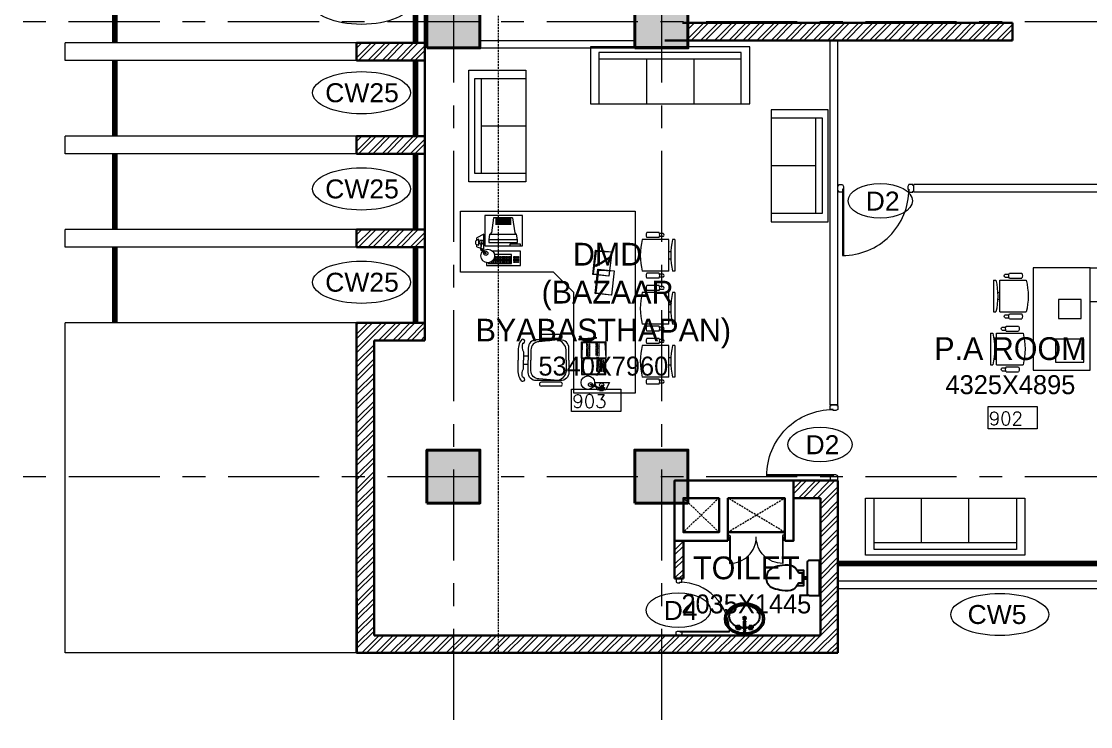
# Model space of a CAD drawing. Header units: millimetres. Extents: x 24487468 to 24959437, y -333213 to 842934.
# Drawn here: x 24724849 to 24738938, y 480917 to 490212 of the extents above; entities that cross this region are included whole.
import ezdxf

# ---------------------------------------------------------------- set-up
doc = ezdxf.new("R2010")
doc.units = ezdxf.units.MM
doc.header["$MEASUREMENT"] = 0
doc.linetypes.add('Centreline', pattern=[21, 12, -3, 3, -3])
doc.linetypes.add('DASHED2', pattern=[0.375, 0.25, -0.125])
doc.layers.get('0').update_dxf_attribs({"lineweight": 5})
for name, color, linetype, lineweight in [('A 0.13 dw', 175, 'Continuous', 5), ('A 0.13furniture', 30, 'Continuous', 0), ('COLUMN', 12, 'Continuous', 40), ('FALSE CEILING', 7, 'Continuous', 35), ('HACTH', 8, 'Continuous', 0), ('hatch', 9, 'Continuous', 0), ('p1 plan grid lck', 6, 'Continuous', 5), ('room number', 99, 'Continuous', 20), ('text', 7, 'Continuous', 15), ('TEXT ROOM', 3, 'Continuous', 15), ('wall', 53, 'Continuous', 15), ('Wall1', 37, 'Continuous', 30), ('WALL2', 4, 'Continuous', 15), ('win shutters', 140, 'Continuous', 25)]:
    doc.layers.add(name, color=color, linetype=linetype, lineweight=lineweight)
doc.layers.add('A-BTEXT', color=57, linetype='Continuous')
doc.styles.add('arial', font='times.ttf')
doc.styles.add('ATTR', font='romans.shx', dxfattribs={"width": 0.8, "height": 0.48})
doc.styles.add('ordinary', font='arial.ttf')
doc.styles.add('ROMANS', font='romans__.ttf')

# ---------------------------------------------------------------- blocks, each defined once
blk = doc.blocks.new('column 350')
at = {"layer": 'COLUMN', "ltscale": 100}
h = blk.add_hatch(color=256, dxfattribs=at)
h.dxf.hatch_style = 1
h.paths.add_polyline_path([(1327.5, 1037.5), (627.5, 1037.5), (627.5, 337.5), (1327.5, 337.5)])
blk.add_lwpolyline([(627.5, 1037.5), (1327.5, 1037.5), (1327.5, 337.5), (627.5, 337.5)], close=True, dxfattribs=at)
blk = doc.blocks.new('Door1000-flat-3')
at = {"layer": 'A 0.13 dw'}
for p, q in [((-38, 0), (-38, -12)), ((38, 0), (-38, 0)), ((-38, -12), (-50, -12)), ((-50, -12), (-50, -63)), ((-50, -63), (-25, -75)), ((-25, -75), (12, -75)), ((12, -75), (12, -63)), ((12, -63), (50, -63)), ((38, -12), (38, 0)), ((50, -12), (38, -12)), ((50, -63), (50, -12)), ((-50, -937), (-25, -925)), ((-50, -988), (-50, -937)), ((-25, -925), (12, -925)), ((12, -925), (12, -937)), ((12, -925), (886, -925)), ((12, -937), (50, -937)), ((12, -937), (886, -937)), ((50, -937), (50, -988)), ((-38, -988), (-50, -988)), ((-38, -1000), (-38, -988)), ((38, -1000), (-38, -1000)), ((50, -988), (38, -988)), ((38, -988), (38, -1000))]:
    blk.add_line(p, q, dxfattribs=at)
blk.add_lwpolyline([(886, -937), (886, -937, 0.414214), (12, -63)], format="xyb", dxfattribs=at)
blk = doc.blocks.new('*U36')
at = {"layer": 'room number'}
blk.add_lwpolyline([(45.9, 40.4), (45.9, 240.4), (490.9, 240.4), (490.9, 40.4)], close=True, dxfattribs=at)
at = {"layer": 'room number', "style": 'ROMANS'}
blk.add_attdef('ROOM_NUM', (53.1, 72.5), '', height=120, dxfattribs=at)
blk = doc.blocks.new('md1')
at = {"layer": 'A 0.13 dw'}
for p, q in [((-924, 1799), (-936, 1799)), ((-936, 1799), (-936, 1748)), ((-924, 1811), (-924, 1799)), ((-848, 1811), (-924, 1811)), ((-848, 1799), (-848, 1811)), ((-836, 1799), (-848, 1799)), ((-836, 1748), (-836, 1799)), ((-936, 1748), (-911, 1736)), ((-911, 1736), (-874, 1736)), ((-874, 1736), (-874, 1748)), ((-874, 1748), (-836, 1748)), ((-874, 1748), (0, 1748)), ((-874, 1736), (0, 1736)), ((-936, 0), (-911, 12)), ((-936, -51), (-936, 0)), ((-911, 12), (-874, 12)), ((-874, 12), (-874, 0)), ((-874, 12), (0, 12)), ((-874, 0), (-836, 0)), ((-874, 0), (0, 0)), ((-836, 0), (-836, -51)), ((-924, -51), (-936, -51)), ((-924, -63), (-924, -51)), ((-848, -63), (-924, -63)), ((-836, -51), (-848, -51)), ((-848, -51), (-848, -63))]:
    blk.add_line(p, q, dxfattribs=at)
for points in [[(0, 1748), (0, 1748, -0.414214), (-874, 874)], [(0, 0), (0, 0, 0.414214), (-874, 874)]]:
    blk.add_lwpolyline(points, format="xyb", dxfattribs=at)
blk = doc.blocks.new('VO2')
at = {"layer": 'HACTH', "linetype": 'DASHED2', "ltscale": 100}
for p, q in [((0, 730), (-450, 1200)), ((-450, 730), (0, 1200)), ((0, -135), (-450, 615)), ((0, 615), (-450, -135))]:
    blk.add_line(p, q, dxfattribs=at)
blk.add_lwpolyline([(0, -135), (-450, -135), (-450, 615), (0, 615)], dxfattribs=at)
at = {"layer": 'Wall1', "ltscale": 100}
for p, q in [((0, 615), (-450, 615)), ((0, 615), (115, 615)), ((0, 615), (0, -135)), ((0, -135), (-450, -135))]:
    blk.add_line(p, q, dxfattribs=at)
for points in [[(115, -135), (115, -250), (-680, -250), (-680, 1315), (115, 1315), (115, 615)], [(115, -250), (-680, -250), (-680, 1315), (115, 1315), (115, 615)], [(-450, 1025), (-450, 1200), (0, 1200), (0, 730), (-450, 730)], [(-450, 730), (-450, 1200), (0, 1200), (0, 730)], [(115, -135), (-450, -135), (-450, 615)], [(0, -135), (0, -135), (-450, -135)]]:
    blk.add_lwpolyline(points, dxfattribs=at)
at = {"layer": 'WALL2', "xscale": -0.4001994771859112, "yscale": 0.4001994771859112, "zscale": 0.4001994771859112, "rotation": 180}
blk.add_blockref('md1', (412, 590), dxfattribs=at)
blk = doc.blocks.new('charpi western plan with cistern')
at = {"linetype": 'Continuous'}
for p, q in [((-16, 202), (-16, 150)), ((16, 150), (16, 202))]:
    blk.add_line(p, q, dxfattribs=at)
for points in [[(100, 288), (100, 202), (-100, 202), (-100, 288)], [(65, 265), (65, 217), (-65, 217), (-65, 265)]]:
    blk.add_lwpolyline(points, dxfattribs=at)
blk.add_lwpolyline([(235, 125, 0.414214), (210, 150), (210, 150), (-210, 150), (-210, 150, 0.414214), (-235, 125), (-235, 125), (-235, 0), (235, 0)], format="xyb", close=True, dxfattribs=at)
for points in [[(-65, 265), (-153, 341), (-164, 486), (-73, 677), (0, 694)], [(65, 265), (153, 341), (165, 486), (73, 677), (0, 694)]]:
    blk.add_spline(points, degree=3)
blk = doc.blocks.new('sdtgkljb m')
at = {"layer": 'A-BTEXT'}
for p, q in [((1271.02, 1570.13), (1270.15, 1569.27)), ((1271.38, 1569.96), (1270.32, 1568.91)), ((1270.51, 1570.04), (1271.54, 1569.01)), ((1270.94, 1570.14), (1271.64, 1569.44)), ((1272.92, 1570.12), (1272.92, 1568.62)), ((1275.93, 1572.36), (1275.94, 1574.36)), ((1276.43, 1572.36), (1275.93, 1572.36)), ((1275.94, 1574.36), (1276.44, 1574.36)), ((1276.44, 1574.86), (1276.43, 1571.86)), ((1276.43, 1571.86), (1277.43, 1571.85)), ((1277.44, 1574.85), (1276.44, 1574.86)), ((1277.44, 1574.35), (1277.43, 1572.35)), ((1277.43, 1572.35), (1278.43, 1572.35)), ((1277.43, 1571.85), (1277.43, 1572.35)), ((1277.44, 1574.35), (1277.44, 1574.85)), ((1278.44, 1574.35), (1277.44, 1574.35)), ((1277.92, 1568.35), (1277.92, 1570.35)), ((1278.43, 1572.35), (1278.44, 1574.35)), ((1270.14, 1569.35), (1270.84, 1568.64)), ((1270.25, 1569.77), (1271.27, 1568.74)), ((1271.6, 1569.65), (1270.63, 1568.69)), ((1271.59, 1569.11), (1271.17, 1568.69)), ((1275.9, 1564.36), (1275.91, 1566.36)), ((1276.4, 1564.36), (1275.9, 1564.36)), ((1275.91, 1566.36), (1276.41, 1566.36)), ((1276.41, 1566.86), (1276.4, 1563.86)), ((1276.4, 1563.86), (1277.4, 1563.85)), ((1277.41, 1566.85), (1276.41, 1566.86)), ((1277.41, 1566.35), (1277.4, 1564.35)), ((1277.4, 1563.85), (1277.4, 1564.35)), ((1277.4, 1564.35), (1278.4, 1564.35)), ((1277.41, 1566.35), (1277.41, 1566.85)), ((1278.41, 1566.35), (1277.41, 1566.35)), ((1277.92, 1569.6), (1277.92, 1569.1)), ((1278.42, 1569.6), (1277.92, 1569.6)), ((1277.92, 1569.1), (1278.42, 1569.1)), ((1278.4, 1564.35), (1278.41, 1566.35)), ((1278.42, 1569.1), (1278.42, 1569.6))]:
    blk.add_line(p, q, dxfattribs=at)
for centre, radius in [((1270.89, 1569.39), 1), ((1270.89, 1569.39), 0.75), ((1279.17, 1569.39), 0.75)]:
    blk.add_circle(centre, radius, dxfattribs=at)
for centre, start, end in [((1274.84, 1582.63), 261.27228, 284.08628), ((1274.76, 1556.1), 75.54745, 98.36168)]:
    blk.add_arc(centre, 12.66, start, end, dxfattribs=at)
at = {"layer": 'A-BTEXT', "extrusion": (0, 0, -1)}
blk.add_ellipse((1271.42, 1569.42), major_axis=(0.04, 13), ratio=0.807692, start_param=3.141593, end_param=9.424778, dxfattribs=at)
at = {"layer": 'A-BTEXT'}
for points, knots in [([(1271.38, 1557.42), (1270.64, 1557.42), (1269.9, 1557.53), (1268.13, 1558.07), (1267.12, 1558.63), (1265.28, 1560.15), (1264.46, 1561.13), (1263.13, 1563.38), (1262.62, 1564.66), (1261.99, 1567.38), (1261.86, 1568.81), (1262.02, 1571.64), (1262.3, 1573.04), (1263.22, 1575.62), (1263.86, 1576.8), (1265.42, 1578.8), (1266.33, 1579.63), (1268.3, 1580.83), (1269.35, 1581.21), (1271.5, 1581.5), (1272.59, 1581.41), (1274.69, 1580.77), (1275.71, 1580.22), (1277.54, 1578.7), (1278.36, 1577.73), (1279.7, 1575.48), (1280.21, 1574.19), (1280.85, 1571.48), (1280.97, 1570.05), (1280.82, 1567.22), (1280.55, 1565.82), (1279.63, 1563.24), (1278.99, 1562.06), (1277.44, 1560.05), (1276.53, 1559.22), (1274.56, 1558.02), (1273.5, 1557.64), (1272.08, 1557.44), (1271.73, 1557.42), (1271.38, 1557.42)], [0, 0, 0, 0, 0.239071, 0.239071, 0.587936, 0.587936, 0.9368, 0.9368, 1.285665, 1.285665, 1.63453, 1.63453, 1.983394, 1.983394, 2.332259, 2.332259, 2.681124, 2.681124, 3.029988, 3.029988, 3.378853, 3.378853, 3.727717, 3.727717, 4.076582, 4.076582, 4.425447, 4.425447, 4.774311, 4.774311, 5.123176, 5.123176, 5.472041, 5.472041, 5.820905, 5.820905, 6.16977, 6.16977, 6.283185, 6.283185, 6.283185, 6.283185]), ([(1269.89, 1559.42), (1269.17, 1559.43), (1268.46, 1559.57), (1267.05, 1560.14), (1266.35, 1560.58), (1265.06, 1561.76), (1264.46, 1562.51), (1263.47, 1564.23), (1263.07, 1565.22), (1262.54, 1567.32), (1262.41, 1568.44), (1262.43, 1570.67), (1262.59, 1571.78), (1263.16, 1573.86), (1263.58, 1574.83), (1264.61, 1576.52), (1265.22, 1577.24), (1266.53, 1578.38), (1267.23, 1578.79), (1268.65, 1579.32), (1269.37, 1579.44), (1270.8, 1579.4), (1271.51, 1579.24), (1272.92, 1578.63), (1273.61, 1578.17), (1274.89, 1576.96), (1275.48, 1576.2), (1276.45, 1574.44), (1276.83, 1573.44), (1277.33, 1571.33), (1277.44, 1570.2), (1277.38, 1567.98), (1277.21, 1566.87), (1276.6, 1564.8), (1276.17, 1563.85), (1275.12, 1562.19), (1274.5, 1561.49), (1273.18, 1560.39), (1272.47, 1559.99), (1271.14, 1559.53), (1270.51, 1559.42), (1269.89, 1559.42)], [0, 0, 0, 0, 0.316111, 0.316111, 0.632222, 0.632222, 0.948333, 0.948333, 1.264445, 1.264445, 1.580556, 1.580556, 1.896667, 1.896667, 2.212778, 2.212778, 2.528889, 2.528889, 2.845, 2.845, 3.161111, 3.161111, 3.477223, 3.477223, 3.793334, 3.793334, 4.109445, 4.109445, 4.425556, 4.425556, 4.741667, 4.741667, 5.057778, 5.057778, 5.373889, 5.373889, 5.690001, 5.690001, 6.006112, 6.006112, 6.283185, 6.283185, 6.283185, 6.283185])]:
    blk.add_open_spline(points, degree=3, knots=knots, dxfattribs=at)
blk = doc.blocks.new("84'' Sofa-flat-3-flat-1")
at = {"layer": 'A 0.13furniture'}
for p, q in [((-1987.5, -75), (-1987.5, -749.999925)), ((-112.5, -75), (-1987.5, -75)), ((-112.5, -749.999925), (-112.5, -75)), ((-112.5, -162.5), (-1987.5, -162.5)), ((-1362.5, -162.5), (-1362.5, -749.999925)), ((-737.5, -162.5), (-737.5, -749.999925))]:
    blk.add_line(p, q, dxfattribs=at)
blk.add_lwpolyline([(0, -749.999925), (0, 0), (-2100, 0), (-2100, -749.999925)], close=True, dxfattribs=at)
at = {"layer": 'A 0.13furniture', "style": 'ATTR', "text_generation_flag": 4, "width": 0.8, "flags": 9}
blk.add_attdef('ESTCODE', (0, 0), '', height=0.42, rotation=180, dxfattribs=at)
blk = doc.blocks.new('Executive Armchair 1-flat-5-flat-1')
at = {"layer": 'A 0.13furniture'}
for p, q in [((-207.9205, 299.7425), (-369.9195, 299.7425)), ((-152.609, 286.8125), (-201.71775, 286.7925)), ((-80.00175, 209.8875), (-430.05475, 209.8875)), ((-207.9205, 234.94), (-369.9195, 234.94)), ((-152.68875, 247.275), (-200.6105, 247.28)), ((-80.00175, -209.89), (-80.00175, 209.8875)), ((0, 210), (-30.0025, 210)), ((0, 210), (0, -210)), ((-53.85975, 45), (-80.00175, 45)), ((-80.00175, -45), (-53.8405, -45)), ((-80.00175, -209.89), (-430.001, -209.89)), ((-207.9205, -234.9425), (-369.9195, -234.9425)), ((-152.68875, -247.2775), (-200.6105, -247.2825)), ((0, -210), (-30.0025, -210)), ((-207.9205, -299.745), (-369.9195, -299.745)), ((-152.609, -286.815), (-201.71775, -286.795))]:
    blk.add_line(p, q, dxfattribs=at)
for centre, radius, start, end in [((-316.09875, 267.3425), 62.82115, 148.951400001, 211.048700002), ((-261.74125, 267.3425), 62.82123, 328.951400001, 31.04859), ((-161.7745, 267.0625), 21.77348, 294.664000001, 65.104889999), ((439.44675, 0.11), 894.44925, 166.435999999, 193.5788), ((839.5795, 0), 894.58, 166.423299999, 193.576700001), ((-316.099, -267.3425), 62.821, 148.951299998, 211.048700002), ((-261.741, -267.3425), 62.821, 328.951299998, 31.04867), ((-161.7745, -267.065), 21.77342, 294.894900003, 65.336150001)]:
    blk.add_arc(centre, radius, start, end, dxfattribs=at)
at = {"layer": 'A 0.13furniture', "style": 'ATTR', "text_generation_flag": 4, "width": 0.8, "flags": 9}
blk.add_attdef('ESTCODE', (0, 0), '', height=0.1199, rotation=90, dxfattribs=at)
blk = doc.blocks.new('Executive Armchair 1-flat-6-flat-1')
at = {"layer": 'A 0.13furniture'}
for p, q in [((-207.9205, 299.7425), (-369.9195, 299.7425)), ((-152.609, 286.8125), (-201.71775, 286.7925)), ((-80.00175, 209.8875), (-430.05475, 209.8875)), ((-207.9205, 234.94), (-369.9195, 234.94)), ((-152.68875, 247.275), (-200.6105, 247.28)), ((-80.00175, -209.89), (-80.00175, 209.8875)), ((0, 210), (-30.0025, 210)), ((0, 210), (0, -210)), ((-53.85975, 45), (-80.00175, 45)), ((-80.00175, -45), (-53.8405, -45)), ((-80.00175, -209.89), (-430.001, -209.89)), ((-207.9205, -234.9425), (-369.9195, -234.9425)), ((-152.68875, -247.2775), (-200.6105, -247.2825)), ((0, -210), (-30.0025, -210)), ((-207.9205, -299.745), (-369.9195, -299.745)), ((-152.609, -286.815), (-201.71775, -286.795))]:
    blk.add_line(p, q, dxfattribs=at)
for centre, radius, start, end in [((-316.09875, 267.3425), 62.82115, 148.951400001, 211.048700002), ((-261.74125, 267.3425), 62.82123, 328.951400001, 31.04859), ((-161.7745, 267.0625), 21.77348, 294.664000001, 65.104889999), ((439.44675, 0.11), 894.44925, 166.435999999, 193.5788), ((839.5795, 0), 894.58, 166.423299999, 193.576700001), ((-316.099, -267.3425), 62.821, 148.951299998, 211.048700002), ((-261.741, -267.3425), 62.821, 328.951299998, 31.04867), ((-161.7745, -267.065), 21.77342, 294.894900003, 65.336150001)]:
    blk.add_arc(centre, radius, start, end, dxfattribs=at)
at = {"layer": 'A 0.13furniture', "style": 'ATTR', "text_generation_flag": 4, "width": 0.8, "flags": 9}
blk.add_attdef('ESTCODE', (0, 0), '', height=0.1199, rotation=90, dxfattribs=at)
blk = doc.blocks.new('sdfsdfsdf')
at = {"layer": 'A 0.13furniture'}
for p, q in [((-162023, -615733), (-162014, -615531)), ((-161955, -615537), (-161948, -615556)), ((-161939, -615551), (-161955, -615537)), ((-161866, -615687), (-161948, -615556)), ((-161857, -615681), (-161939, -615551)), ((-161771, -615701), (-161762, -615499)), ((-161473, -615738), (-161446, -615540)), ((-161446, -615540), (-161442, -615536)), ((-160294, -615755), (-160294, -615561)), ((-160294, -615561), (-160199, -615607)), ((-161869, -615689), (-161857, -615681)), ((-161835, -615743), (-161869, -615689)), ((-161857, -615681), (-161854, -615680)), ((-161854, -615680), (-161820, -615734)), ((-161786, -615713), (-161771, -615701)), ((-161473, -615738), (-161771, -615701)), ((-161725, -615770), (-161698, -615571)), ((-161698, -615571), (-161693, -615568)), ((-160827, -615607), (-160813, -615620)), ((-160817, -615921), (-160813, -615620)), ((-160813, -615620), (-160612, -615607)), ((-160411, -615620), (-160612, -615607)), ((-160608, -615925), (-160608, -615607)), ((-160407, -615921), (-160411, -615620)), ((-160197, -615623), (-160266, -615806)), ((-160261, -615659), (-160197, -615623)), ((-160192, -615633), (-160260, -615815)), ((-160257, -615669), (-160192, -615633)), ((-160226, -615705), (-160226, -615627)), ((-160226, -615627), (-160188, -615645)), ((-160188, -615692), (-160226, -615705)), ((-160199, -615640), (-160199, -615607)), ((-160199, -615724), (-160199, -615696)), ((-160188, -615692), (-160188, -615645)), ((-162038, -615745), (-162023, -615733)), ((-161725, -615770), (-162023, -615733)), ((-161852, -615715), (-161856, -615717)), ((-161839, -615744), (-161856, -615717)), ((-161835, -615741), (-161852, -615715)), ((-161835, -615741), (-161839, -615744)), ((-161820, -615734), (-161835, -615743)), ((-161725, -615770), (-161717, -615781)), ((-161466, -615749), (-161473, -615738)), ((-160882, -615726), (-160885, -615746)), ((-160871, -615899), (-160885, -615746)), ((-160874, -615745), (-160882, -615726)), ((-160860, -615898), (-160874, -615745)), ((-160199, -615724), (-160294, -615755)), ((-160875, -615899), (-160860, -615898)), ((-160869, -615963), (-160875, -615899)), ((-160871, -615930), (-160875, -615931)), ((-160872, -615962), (-160875, -615931)), ((-160868, -615961), (-160872, -615962)), ((-160868, -615961), (-160871, -615930)), ((-160851, -615962), (-160869, -615963)), ((-160860, -615898), (-160857, -615898)), ((-160857, -615898), (-160851, -615962)), ((-160827, -615929), (-160817, -615921)), ((-160817, -615921), (-160616, -615925)), ((-160616, -615925), (-160612, -615929)), ((-160407, -615921), (-160608, -615925)), ((-161746, -616298), (-161478, -616030)), ((-160925, -616203), (-160925, -616458)), ((-160873, -616203), (-160873, -616458)), ((-160296, -616203), (-160296, -616458)), ((-160244, -616203), (-160244, -616458)), ((-160638, -616631), (-160638, -616694)), ((-160531, -616631), (-160531, -616694)), ((-162495, -616707), (-162495, -617205)), ((-162092, -616707), (-162495, -616707)), ((-162464, -616838), (-162265, -616808)), ((-162173, -616773), (-162245, -616784)), ((-162245, -617140), (-162245, -616784)), ((-162173, -616773), (-162173, -617151)), ((-162139, -616773), (-162173, -616773)), ((-162139, -617151), (-162139, -616773)), ((-162116, -616731), (-162116, -616873)), ((-162092, -616731), (-162116, -616731)), ((-162092, -617205), (-162092, -616707)), ((-162024, -616731), (-162024, -617102)), ((-161835, -616731), (-162024, -616731)), ((-161835, -617181), (-161835, -616731)), ((-162464, -616838), (-162464, -617087)), ((-162464, -616866), (-162370, -616866)), ((-162464, -616877), (-162370, -616877)), ((-162464, -616887), (-162370, -616887)), ((-162464, -616898), (-162370, -616898)), ((-162464, -616909), (-162370, -616909)), ((-162464, -616920), (-162370, -616920)), ((-162464, -616930), (-162370, -616930)), ((-162464, -616941), (-162370, -616941)), ((-162464, -616941), (-162370, -616941)), ((-162464, -616952), (-162370, -616952)), ((-162464, -616963), (-162370, -616963)), ((-162116, -616873), (-162092, -616873)), ((-161977, -616850), (-161977, -617076)), ((-161859, -616850), (-161977, -616850)), ((-161859, -617158), (-161859, -616850)), ((-162464, -616973), (-162370, -616973)), ((-162464, -616984), (-162370, -616984)), ((-162464, -616995), (-162370, -616995)), ((-162464, -617005), (-162370, -617005)), ((-162464, -617016), (-162370, -617016)), ((-162464, -617027), (-162370, -617027)), ((-162464, -617038), (-162370, -617038)), ((-162464, -617048), (-162370, -617048)), ((-162464, -617059), (-162370, -617059)), ((-162464, -617087), (-162265, -617116)), ((-162495, -617205), (-162092, -617205)), ((-162245, -617140), (-162173, -617151)), ((-162245, -617214), (-162199, -617309)), ((-162050, -617214), (-162245, -617214)), ((-162173, -617151), (-162139, -617151)), ((-162146, -617247), (-162056, -617257)), ((-162136, -617251), (-162047, -617262)), ((-162082, -617309), (-162050, -617214)), ((-162056, -617257), (-161999, -617188)), ((-162047, -617262), (-161990, -617194)), ((-161872, -617181), (-161835, -617181)), ((-161870, -617158), (-161859, -617158)), ((-162166, -617309), (-162199, -617309)), ((-162101, -617283), (-162179, -617283)), ((-162179, -617283), (-162161, -617321)), ((-162114, -617321), (-162161, -617321)), ((-162114, -617321), (-162101, -617283)), ((-162082, -617309), (-162110, -617309))]:
    blk.add_line(p, q, dxfattribs=at)
for points in [[(-162552, -616019), (-162552, -615224), (-160152, -615224), (-160152, -615734)], [(-160152, -615734), (-160152, -616030), (-161478, -616030)], [(-161746, -616298), (-161746, -617524), (-162552, -617524), (-162552, -616019)], [(-161922, -617083), (-161915, -617083), (-161915, -617086)], [(-161910, -617089), (-161910, -617083), (-161902, -617083), (-161902, -617096)], [(-161892, -617105), (-161886, -617105), (-161886, -617112)], [(-161876, -617131), (-161872, -617131), (-161872, -617146), (-161872, -617146)]]:
    blk.add_lwpolyline(points, dxfattribs=at)
for points in [[(-161693, -615568), (-161717, -615781), (-162038, -615745), (-162014, -615531)], [(-161442, -615536), (-161466, -615749), (-161786, -615713), (-161762, -615499)], [(-160612, -615929), (-160827, -615929), (-160827, -615607), (-160612, -615607)], [(-160612, -615929), (-160397, -615929), (-160397, -615607), (-160612, -615607)], [(-161945, -616758), (-161945, -616773), (-161954, -616773), (-161954, -616758)], [(-161945, -616784), (-161945, -616799), (-161954, -616799), (-161954, -616784)], [(-161945, -616806), (-161945, -616821), (-161954, -616821), (-161954, -616806)], [(-161930, -616758), (-161930, -616773), (-161939, -616773), (-161939, -616758)], [(-161930, -616784), (-161930, -616799), (-161939, -616799), (-161939, -616784)], [(-161930, -616806), (-161930, -616821), (-161939, -616821), (-161939, -616806)], [(-161915, -616758), (-161915, -616773), (-161924, -616773), (-161924, -616758)], [(-161915, -616784), (-161915, -616799), (-161924, -616799), (-161924, -616784)], [(-161915, -616806), (-161915, -616821), (-161924, -616821), (-161924, -616806)], [(-161902, -616758), (-161902, -616773), (-161910, -616773), (-161910, -616758)], [(-161902, -616784), (-161902, -616799), (-161910, -616799), (-161910, -616784)], [(-161902, -616806), (-161902, -616821), (-161910, -616821), (-161910, -616806)], [(-161886, -616758), (-161886, -616773), (-161895, -616773), (-161895, -616758)], [(-161886, -616784), (-161886, -616799), (-161895, -616799), (-161895, -616784)], [(-161886, -616806), (-161886, -616821), (-161895, -616821), (-161895, -616806)], [(-161872, -616758), (-161872, -616773), (-161880, -616773), (-161880, -616758)], [(-161872, -616784), (-161872, -616799), (-161880, -616799), (-161880, -616784)], [(-161872, -616806), (-161872, -616821), (-161880, -616821), (-161880, -616806)], [(-161945, -616865), (-161945, -616881), (-161954, -616881), (-161954, -616865)], [(-161945, -616891), (-161945, -616906), (-161954, -616906), (-161954, -616891)], [(-161945, -616914), (-161945, -616929), (-161954, -616929), (-161954, -616914)], [(-161945, -616940), (-161945, -616955), (-161954, -616955), (-161954, -616940)], [(-161945, -616960), (-161945, -616976), (-161954, -616976), (-161954, -616960)], [(-161930, -616865), (-161930, -616881), (-161939, -616881), (-161939, -616865)], [(-161930, -616891), (-161930, -616906), (-161939, -616906), (-161939, -616891)], [(-161930, -616914), (-161930, -616929), (-161939, -616929), (-161939, -616914)], [(-161930, -616940), (-161930, -616955), (-161939, -616955), (-161939, -616940)], [(-161930, -616960), (-161930, -616976), (-161939, -616976), (-161939, -616960)], [(-161915, -616865), (-161915, -616881), (-161924, -616881), (-161924, -616865)], [(-161915, -616891), (-161915, -616906), (-161924, -616906), (-161924, -616891)], [(-161915, -616914), (-161915, -616929), (-161924, -616929), (-161924, -616914)], [(-161915, -616940), (-161915, -616955), (-161924, -616955), (-161924, -616940)], [(-161915, -616960), (-161915, -616976), (-161924, -616976), (-161924, -616960)], [(-161902, -616865), (-161902, -616881), (-161910, -616881), (-161910, -616865)], [(-161902, -616891), (-161902, -616906), (-161910, -616906), (-161910, -616891)], [(-161902, -616914), (-161902, -616929), (-161910, -616929), (-161910, -616914)], [(-161902, -616940), (-161902, -616955), (-161910, -616955), (-161910, -616940)], [(-161902, -616960), (-161902, -616976), (-161910, -616976), (-161910, -616960)], [(-161886, -616865), (-161886, -616881), (-161895, -616881), (-161895, -616865)], [(-161886, -616891), (-161886, -616906), (-161895, -616906), (-161895, -616891)], [(-161886, -616914), (-161886, -616929), (-161895, -616929), (-161895, -616914)], [(-161886, -616940), (-161886, -616955), (-161895, -616955), (-161895, -616940)], [(-161886, -616960), (-161886, -616976), (-161895, -616976), (-161895, -616960)], [(-161872, -616865), (-161872, -616881), (-161880, -616881), (-161880, -616865)], [(-161872, -616891), (-161872, -616906), (-161880, -616906), (-161880, -616891)], [(-161872, -616914), (-161872, -616929), (-161880, -616929), (-161880, -616914)], [(-161872, -616940), (-161872, -616955), (-161880, -616955), (-161880, -616940)], [(-161872, -616960), (-161872, -616976), (-161880, -616976), (-161880, -616960)], [(-161945, -616986), (-161945, -617001), (-161954, -617001), (-161954, -616986)], [(-161945, -617009), (-161945, -617024), (-161954, -617024), (-161954, -617009)], [(-161945, -617035), (-161945, -617050), (-161954, -617050), (-161954, -617035)], [(-161945, -617057), (-161945, -617072), (-161954, -617072), (-161954, -617057)], [(-161930, -616986), (-161930, -617001), (-161939, -617001), (-161939, -616986)], [(-161930, -617009), (-161930, -617024), (-161939, -617024), (-161939, -617009)], [(-161930, -617035), (-161930, -617050), (-161939, -617050), (-161939, -617035)], [(-161930, -617057), (-161930, -617072), (-161939, -617072), (-161939, -617057)], [(-161915, -616986), (-161915, -617001), (-161924, -617001), (-161924, -616986)], [(-161915, -617009), (-161915, -617024), (-161924, -617024), (-161924, -617009)], [(-161915, -617035), (-161915, -617050), (-161924, -617050), (-161924, -617035)], [(-161915, -617057), (-161915, -617072), (-161924, -617072), (-161924, -617057)], [(-161902, -616986), (-161902, -617001), (-161910, -617001), (-161910, -616986)], [(-161902, -617009), (-161902, -617024), (-161910, -617024), (-161910, -617009)], [(-161902, -617035), (-161902, -617050), (-161910, -617050), (-161910, -617035)], [(-161902, -617057), (-161902, -617072), (-161910, -617072), (-161910, -617057)], [(-161886, -616986), (-161886, -617001), (-161895, -617001), (-161895, -616986)], [(-161886, -617009), (-161886, -617024), (-161895, -617024), (-161895, -617009)], [(-161886, -617035), (-161886, -617050), (-161895, -617050), (-161895, -617035)], [(-161886, -617057), (-161886, -617072), (-161895, -617072), (-161895, -617057)], [(-161886, -617083), (-161886, -617098), (-161895, -617098), (-161895, -617083)], [(-161872, -616986), (-161872, -617001), (-161880, -617001), (-161880, -616986)], [(-161872, -617009), (-161872, -617024), (-161880, -617024), (-161880, -617009)], [(-161872, -617035), (-161872, -617050), (-161880, -617050), (-161880, -617035)], [(-161872, -617057), (-161872, -617072), (-161880, -617072), (-161880, -617057)], [(-161872, -617083), (-161872, -617098), (-161880, -617098), (-161880, -617083)], [(-161872, -617105), (-161872, -617120), (-161880, -617120), (-161880, -617105)]]:
    blk.add_lwpolyline(points, close=True, dxfattribs=at)
for points in [[(-160584, -616096), (-160746, -616096, 0.414214), (-160853, -616203), (-160853, -616526, 0.418376), (-160746, -616631), (-160584, -616631)], [(-160584, -616096), (-160423, -616096, -0.414214), (-160316, -616203), (-160316, -616526, -0.418376), (-160423, -616631), (-160584, -616631)], [(-160584, -616130), (-160721, -616130, 0.28028), (-160853, -616237), (-160829, -616490, 0.418376), (-160721, -616596), (-160584, -616596)], [(-160584, -616130), (-160447, -616130, -0.28028), (-160316, -616237), (-160340, -616490, -0.418376), (-160447, -616596), (-160584, -616596)], [(-160858, -616716, 0.207066), (-160694, -616763), (-160584, -616763)], [(-160809, -616707, 0.214578), (-160695, -616694), (-160584, -616694)], [(-160360, -616707, -0.214578), (-160474, -616694), (-160584, -616694)], [(-160311, -616716, -0.207066), (-160475, -616763), (-160584, -616763)]]:
    blk.add_lwpolyline(points, format="xyb", dxfattribs=at)
for centre, radius in [((-160259, -615664), 27.1), ((-160290, -615846), 89.7), ((-160263, -615811), 27.1), ((-161960, -617164), 89.7), ((-162141, -617249), 27.1), ((-161994, -617190), 27.1)]:
    blk.add_circle(centre, radius, dxfattribs=at)
for centre, radius, start, end in [((-160259, -615664), 5.37, 290.2362, 110.2362), ((-160263, -615811), 5.37, 124.9751, 304.9751), ((-160899, -616208), 26.3, 10.358, 169.4219), ((-160270, -616208), 26.3, 10.5781, 169.642), ((-160899, -616458), 25.9, 180, 0), ((-160270, -616458), 25.9, 180, 0), ((-160835, -616703), 26.3, 352.4652, 210.1772), ((-160334, -616703), 26.3, 329.8228, 187.5348), ((-162269, -616785), 23.8, 276.4338, 2.748), ((-162269, -617139), 23.8, 357.252, 83.5662), ((-162141, -617249), 5.37, 159.7638, 339.7638), ((-161995, -617191), 5.37, 325.0249, 145.0249)]:
    blk.add_arc(centre, radius, start, end, dxfattribs=at)
for points in [[(-160641, -615697), (-160652, -615698), (-160657, -615699), (-160666, -615698), (-160671, -615699), (-160679, -615698), (-160685, -615701), (-160693, -615697), (-160697, -615699), (-160708, -615697), (-160712, -615699), (-160719, -615697), (-160722, -615698), (-160741, -615695), (-160744, -615698), (-160749, -615695), (-160766, -615696), (-160769, -615694), (-160771, -615696), (-160775, -615695), (-160778, -615696), (-160788, -615697), (-160793, -615698), (-160797, -615696), (-160800, -615699), (-160801, -615698), (-160803, -615698)], [(-160435, -615672), (-160446, -615674), (-160452, -615675), (-160460, -615673), (-160465, -615675), (-160474, -615673), (-160479, -615676), (-160488, -615672), (-160491, -615675), (-160503, -615672), (-160507, -615675), (-160514, -615672), (-160516, -615674), (-160536, -615670), (-160538, -615673), (-160544, -615670), (-160560, -615672), (-160563, -615669), (-160566, -615672), (-160570, -615670), (-160572, -615672), (-160582, -615672), (-160588, -615673), (-160592, -615672), (-160594, -615675), (-160596, -615673), (-160597, -615673)], [(-160431, -615655), (-160442, -615657), (-160447, -615658), (-160456, -615657), (-160461, -615658), (-160469, -615657), (-160475, -615660), (-160483, -615655), (-160487, -615658), (-160498, -615655), (-160502, -615658), (-160509, -615655), (-160512, -615657), (-160531, -615654), (-160534, -615656), (-160539, -615654), (-160556, -615655), (-160559, -615652), (-160561, -615655), (-160565, -615654), (-160568, -615655), (-160578, -615655), (-160583, -615656), (-160587, -615655), (-160590, -615658), (-160591, -615656), (-160593, -615656)], [(-160430, -615634), (-160441, -615636), (-160446, -615637), (-160454, -615635), (-160460, -615637), (-160468, -615635), (-160473, -615638), (-160482, -615634), (-160486, -615637), (-160497, -615634), (-160501, -615637), (-160508, -615634), (-160511, -615636), (-160530, -615632), (-160532, -615635), (-160538, -615632), (-160555, -615634), (-160557, -615631), (-160560, -615634), (-160564, -615633), (-160567, -615634), (-160577, -615634), (-160582, -615635), (-160586, -615634), (-160589, -615637), (-160590, -615635), (-160592, -615635)], [(-160430, -615707), (-160441, -615708), (-160446, -615710), (-160454, -615708), (-160460, -615710), (-160468, -615708), (-160473, -615711), (-160482, -615707), (-160486, -615710), (-160497, -615707), (-160501, -615710), (-160508, -615707), (-160511, -615708), (-160530, -615705), (-160532, -615708), (-160538, -615705), (-160555, -615706), (-160557, -615704), (-160560, -615706), (-160564, -615705), (-160567, -615706), (-160577, -615707), (-160582, -615708), (-160586, -615706), (-160589, -615709), (-160590, -615708), (-160592, -615708)], [(-160428, -615686), (-160439, -615687), (-160445, -615688), (-160453, -615687), (-160459, -615688), (-160467, -615687), (-160472, -615690), (-160481, -615685), (-160485, -615688), (-160496, -615685), (-160500, -615688), (-160507, -615685), (-160509, -615687), (-160529, -615684), (-160531, -615687), (-160537, -615684), (-160554, -615685), (-160556, -615682), (-160559, -615685), (-160563, -615684), (-160566, -615685), (-160576, -615685), (-160581, -615687), (-160585, -615685), (-160588, -615688), (-160589, -615687), (-160590, -615687)], [(-160646, -615735), (-160657, -615736), (-160663, -615737), (-160671, -615736), (-160676, -615737), (-160685, -615736), (-160690, -615739), (-160699, -615734), (-160703, -615737), (-160714, -615734), (-160718, -615737), (-160725, -615734), (-160727, -615736), (-160747, -615733), (-160749, -615736), (-160755, -615733), (-160771, -615734), (-160774, -615731), (-160777, -615734), (-160781, -615733), (-160784, -615734), (-160793, -615735), (-160799, -615736), (-160803, -615734), (-160806, -615737), (-160807, -615736), (-160808, -615736)], [(-160642, -615718), (-160653, -615719), (-160658, -615721), (-160667, -615719), (-160672, -615721), (-160680, -615719), (-160686, -615722), (-160694, -615718), (-160698, -615721), (-160709, -615718), (-160713, -615721), (-160720, -615718), (-160723, -615719), (-160742, -615716), (-160745, -615719), (-160750, -615716), (-160767, -615717), (-160770, -615715), (-160772, -615718), (-160776, -615716), (-160779, -615718), (-160789, -615718), (-160794, -615719), (-160798, -615718), (-160801, -615720), (-160802, -615719), (-160804, -615719)], [(-160639, -615841), (-160650, -615842), (-160656, -615843), (-160664, -615842), (-160670, -615843), (-160678, -615842), (-160683, -615845), (-160692, -615841), (-160696, -615843), (-160707, -615841), (-160711, -615843), (-160718, -615841), (-160721, -615842), (-160740, -615839), (-160742, -615842), (-160748, -615839), (-160765, -615840), (-160767, -615837), (-160770, -615840), (-160774, -615839), (-160777, -615840), (-160787, -615841), (-160792, -615842), (-160796, -615840), (-160799, -615843), (-160800, -615842), (-160802, -615842)], [(-160638, -615819), (-160649, -615821), (-160655, -615822), (-160663, -615821), (-160669, -615822), (-160677, -615821), (-160682, -615824), (-160691, -615819), (-160695, -615822), (-160706, -615819), (-160710, -615822), (-160717, -615819), (-160719, -615821), (-160739, -615818), (-160741, -615821), (-160747, -615818), (-160764, -615819), (-160766, -615816), (-160769, -615819), (-160773, -615818), (-160776, -615819), (-160785, -615819), (-160791, -615821), (-160795, -615819), (-160798, -615822), (-160799, -615821), (-160800, -615821)], [(-160434, -615724), (-160445, -615725), (-160450, -615726), (-160459, -615725), (-160464, -615726), (-160473, -615725), (-160478, -615728), (-160486, -615723), (-160490, -615726), (-160502, -615723), (-160505, -615726), (-160513, -615723), (-160515, -615725), (-160534, -615722), (-160537, -615725), (-160543, -615722), (-160559, -615723), (-160562, -615720), (-160564, -615723), (-160569, -615722), (-160571, -615723), (-160581, -615723), (-160586, -615725), (-160591, -615723), (-160593, -615726), (-160595, -615725), (-160596, -615725)], [(-160644, -615857), (-160655, -615859), (-160660, -615860), (-160669, -615859), (-160674, -615860), (-160683, -615859), (-160688, -615862), (-160696, -615857), (-160700, -615860), (-160712, -615857), (-160715, -615860), (-160723, -615857), (-160725, -615859), (-160744, -615856), (-160747, -615859), (-160753, -615856), (-160769, -615857), (-160772, -615854), (-160774, -615857), (-160779, -615856), (-160781, -615857), (-160791, -615857), (-160796, -615859), (-160801, -615857), (-160803, -615860), (-160805, -615859), (-160806, -615859)]]:
    blk.add_spline(points, degree=3, dxfattribs=at)
at = {"layer": 'A 0.13furniture', "rotation": 90}
for name, p in [('Executive Armchair 1-flat-6-flat-1', (-161968, -614699)), ('Executive Armchair 1-flat-6-flat-1', (-161269, -614699)), ('Executive Armchair 1-flat-5-flat-1', (-160571, -614699))]:
    blk.add_blockref(name, p, dxfattribs=at)
blk = doc.blocks.new('Production Armchair 1-flat-3-flat-1')
at = {"layer": 'A 0.13furniture'}
for p, q in [((175, 302), (224, 302)), ((231, 315), (393, 315)), ((175, 262), (225, 262)), ((231, 250), (393, 250)), ((454, 189), (454, -188)), ((175, -261), (225, -261)), ((231, -248), (393, -248)), ((175, -300), (224, -300)), ((231, -313), (393, -313))]:
    blk.add_line(p, q, dxfattribs=at)
for centre, radius, start, end in [((185, 282), 21.8, 114.8953, 245.3358), ((284, 282), 62.8, 148.9511, 211.0489), ((340, 282), 62.8, 328.9511, 31.0489), ((804, 0), 804, 167.6021, 192.3979), ((44, 156), 30.3, 34.2916, 145.7084), ((854, 0), 804, 167.6021, 192.3979), ((1965, 0), 1896, 175.3453, 184.606), ((402, -433), 672, 89.8784, 119.0931), ((405, 190), 48.9, 359.252, 92.1864), ((44, -156), 30.3, 214.2902, 325.7098), ((402, 435), 672, 240.894, 270.1219), ((185, -280), 21.8, 114.6645, 245.1044), ((284, -281), 62.8, 148.9511, 211.0489), ((340, -281), 62.8, 328.9511, 31.0489), ((405, -188), 48.9, 267.8132, 0.748)]:
    blk.add_arc(centre, radius, start, end, dxfattribs=at)
at = {"layer": 'A 0.13furniture', "style": 'ATTR', "text_generation_flag": 4, "width": 0.8, "flags": 9}
blk.add_attdef('ESTCODE', (0, 0), '', height=0.126, rotation=270, dxfattribs=at)
blk = doc.blocks.new('ASD-flat-1-flat-1')
at = {"layer": 'A 0.13furniture'}
for p, q in [((552383, -73628), (551383, -73628)), ((551383, -73628), (551383, -74078)), ((551777, -74017), (551777, -73692)), ((551827, -73967), (551777, -73692)), ((551777, -73692), (552152, -73692)), ((552152, -73692), (552102, -73967)), ((552152, -73692), (552152, -74017)), ((551777, -74017), (551827, -73967)), ((552102, -73967), (551827, -73967)), ((552102, -73967), (552152, -74017)), ((552202, -73942), (552202, -74042)), ((552277, -73942), (552202, -73942)), ((552214, -73967), (552214, -73992)), ((552264, -73967), (552214, -73967)), ((552239, -73967), (552239, -73992)), ((552264, -73992), (552264, -73967)), ((552277, -74042), (552277, -73942)), ((551383, -74078), (552383, -74078)), ((552152, -74017), (551777, -74017)), ((552202, -74042), (552277, -74042)), ((552214, -73992), (552264, -73992))]:
    blk.add_line(p, q, dxfattribs=at)
for points in [[(553133, -73628), (553133, -74978), (552383, -74978), (552383, -73628)], [(552801, -74296), (552501, -74296), (552501, -74046), (552801, -74046)], [(552839, -74871), (552464, -74871), (552464, -74571), (552839, -74571)]]:
    blk.add_lwpolyline(points, close=True, dxfattribs=at)
for name, p in [('Executive Armchair 1-flat-6-flat-1', (553655, -74001)), ('Production Armchair 1-flat-3-flat-1', (551797, -74565)), ('Executive Armchair 1-flat-5-flat-1', (553696, -74699))]:
    blk.add_blockref(name, p, dxfattribs=at)
at = {"layer": 'A 0.13furniture', "style": 'ATTR', "width": 0.8, "flags": 9}
blk.add_attdef('ESTCODE', (551777, -73692), '', height=0.00147, dxfattribs=at)
blk = doc.blocks.new('s11')
at = {"layer": 'A 0.13furniture'}
for p, q in [((-1363, 675), (-1363, 0)), ((-113, 675), (-1363, 675)), ((-1363, 587), (-1363, 0)), ((-113, 587), (-1363, 587)), ((-738, 587), (-738, 0)), ((-113, 0), (-113, 675))]:
    blk.add_line(p, q, dxfattribs=at)
blk.add_lwpolyline([(0, 0), (0, 750), (-1475, 750), (-1475, 0)], close=True, dxfattribs=at)
at = {"layer": 'A 0.13furniture', "style": 'ATTR', "text_generation_flag": 4, "width": 0.8, "flags": 9}
blk.add_attdef('ESTCODE', (0, 750), '', height=0.42, rotation=180, dxfattribs=at)

msp = doc.modelspace()

# ---------------------------------------------------------------- hatches: boundary and pattern name
at = {"layer": 'hatch', "ltscale": 100}
h = msp.add_hatch(dxfattribs=at)
h.set_pattern_fill('ANSI32', color=256, scale=350)
h.set_pattern_definition([(45, (24735769.53, 490077.5), (-92.808, 92.808), []), (45, (24735831.4, 490077.5), (-92.808, 92.808), [])])
h.paths.add_polyline_path([(24737907, 490192.5), (24733632, 490192.5), (24733632, 489962.5), (24737907, 489962.5)])
h = msp.add_hatch(dxfattribs=at)
h.set_pattern_fill('ANSI32', color=256, scale=350)
h.set_pattern_definition([(45, (24729716.5, 489812.5), (-92.808, 92.808), []), (45, (24729778.37, 489812.5), (-92.808, 92.808), [])])
h.paths.add_polyline_path([(24730166.5, 489927.5), (24729266.5, 489927.5), (24729266.5, 489697.5), (24730166.5, 489697.5)])
h = msp.add_hatch(dxfattribs=at)
h.set_pattern_fill('ANSI32', color=256, scale=350)
h.set_pattern_definition([(45, (24729716.5, 488582.5), (-92.808, 92.808), []), (45, (24729778.37, 488582.5), (-92.808, 92.808), [])])
h.paths.add_polyline_path([(24730166.5, 488697.5), (24729266.5, 488697.5), (24729266.5, 488467.5), (24730166.5, 488467.5)])
h = msp.add_hatch(dxfattribs=at)
h.set_pattern_fill('ANSI32', color=256, scale=350)
h.set_pattern_definition([(45, (24729716.5, 487352.5), (-92.808, 92.808), []), (45, (24729778.37, 487352.5), (-92.808, 92.808), [])])
h.paths.add_polyline_path([(24730166.5, 487467.5), (24729266.5, 487467.5), (24729266.5, 487237.5), (24730166.5, 487237.5)])
h = msp.add_hatch(dxfattribs=at)
h.set_pattern_fill('ANSI32', color=256, scale=350)
h.set_pattern_definition([(45, (24732436.5, 484062.5), (-92.8078, 92.8078), []), (45, (24732498.37, 484062.5), (-92.8078, 92.8078), [])])
h.paths.add_polyline_path([(24735606.5, 484044.6), (24735606.5, 484159.6), (24735021.5, 484159.6), (24735021.5, 483929.6), (24735376.5, 483929.6), (24735376.5, 482117.5), (24729496.5, 482117.5), (24729496.5, 486007.5), (24730166.5, 486007.5), (24730166.5, 486237.5), (24729266.5, 486237.5), (24729266.5, 481887.5), (24735606.5, 481887.5)])
h = msp.add_hatch(dxfattribs=at)
h.set_pattern_fill('ANSI32', color=256, scale=350)
h.set_pattern_definition([(45, (24733514, 483116.04), (-92.81, 92.81), []), (45, (24733575.87, 483116.04), (-92.81, 92.81), [])])
h.paths.add_polyline_path([(24733571.5, 483364.6), (24733456.5, 483364.6), (24733456.5, 482867.5), (24733571.5, 482867.5)])

# ---------------------------------------------------------------- linework, layer by layer
at = {"ltscale": 100}
msp.add_lwpolyline([(24730173.3, 498537.5), (24730159.7, 486237.5), (24729259.7, 486237.5), (24729273.3, 481887.5), (24735606.5, 481887.5), (24735606.5, 483067.5), (24739931.5, 483067.5), (24739931.5, 481887.5), (24744083.6, 481887.5), (24744083.6, 483062.5), (24755082, 483062.5), (24755082, 497362), (24744091.5, 497362), (24744091.5, 498537.5), (24739930.4, 498537.5), (24739930.4, 497357.5), (24735606.5, 497357.5), (24735606.5, 498537.5), (24730173.3, 498537.5)], dxfattribs=at)
at = {"layer": 'HACTH', "linetype": 'DASHED2', "ltscale": 100}
msp.add_line((24731131.1, 498537.5), (24731131.1, 481887.5), dxfattribs=at)
at = {"layer": 'hatch', "ltscale": 100}
msp.add_line((24735021.5, 484159.6), (24735021.5, 483929.6), dxfattribs=at)
at = {"layer": 'p1 plan grid lck', "linetype": 'Centreline', "ltscale": 100}
for p, q in [((24730541.5, 513705.4), (24730541.5, 466858.4)), ((24733282.6, 513705.4), (24733282.6, 466858.4)), ((24708671.2, 490212.5), (24761060.9, 490212.5)), ((24708672.7, 484212.5), (24761062.5, 484212.5))]:
    msp.add_line(p, q, dxfattribs=at)
at = {"layer": 'text', "ltscale": 100}
for centre, major_axis, ratio in [((24729330.4, 490450.9), (-645.2, 0), 0.4312913), ((24729330.4, 489271.9), (-645.2, 0), 0.4312913), ((24729330.4, 488003.9), (-645.2, 0), 0.4312913), ((24736166.2, 487847.1), (-424.8, 0), 0.5372842), ((24729330.4, 486773.9), (-645.2, 0), 0.4312913), ((24735373.1, 484635.4), (-424.8, 0), 0.5372842), ((24733504.7, 482450.7), (-424.8, 0), 0.5372842), ((24737740.1, 482394.5), (-645.2, 0), 0.4312913)]:
    msp.add_ellipse(centre, major_axis=major_axis, ratio=ratio, dxfattribs=at)
at = {"layer": 'wall', "ltscale": 100}
for p, q in [((24729266.5, 489927.5), (24725425.8, 489927.5)), ((24725425.8, 489697.5), (24725425.8, 489927.5)), ((24729266.5, 489697.5), (24725425.8, 489697.5)), ((24729266.5, 488697.5), (24725425.8, 488697.5)), ((24725425.8, 488467.5), (24725425.8, 488697.5)), ((24729266.5, 488467.5), (24725425.8, 488467.5)), ((24729266.5, 487467.5), (24725425.8, 487467.5)), ((24725425.8, 487237.5), (24725425.8, 487467.5)), ((24729266.5, 487237.5), (24725425.8, 487237.5)), ((24729266.5, 486237.5), (24725425.8, 486237.5)), ((24725425.8, 481887.5), (24725425.8, 486237.5)), ((24725425.8, 486007.5), (24725425.8, 486237.5)), ((24729266.5, 486237.5), (24725425.8, 486237.5)), ((24729266.5, 486237.5), (24725425.8, 486237.5)), ((24725425.8, 486007.5), (24725425.8, 486237.5)), ((24735606.5, 482837.5), (24739931.5, 482837.5)), ((24735606.5, 482737.5), (24739931.5, 482737.5)), ((24729266.5, 481887.5), (24725425.8, 481887.5))]:
    msp.add_line(p, q, dxfattribs=at)
at = {"layer": 'Wall1', "ltscale": 100}
for p, q in [((24730166.5, 486007.5), (24730166.5, 498307.5)), ((24737907, 490192.5), (24733558.1, 490192.5)), ((24737907, 490192.5), (24737907, 489962.5)), ((24737907, 489962.5), (24733328.1, 489962.5)), ((24729266.5, 481887.5), (24729266.5, 486237.5)), ((24729266.5, 486237.5), (24730166.5, 486237.5)), ((24729496.5, 486007.5), (24730166.5, 486007.5)), ((24729496.5, 482117.5), (24729496.5, 486007.5)), ((24734021.5, 484159.6), (24735606.5, 484159.6)), ((24735606.5, 484159.6), (24735606.5, 481887.5)), ((24735606.5, 484044.6), (24735606.5, 481887.5)), ((24733456.5, 483862.5), (24733456.5, 482867.5)), ((24735021.5, 483929.6), (24735376.5, 483929.6)), ((24735376.5, 483929.6), (24735376.5, 482117.5)), ((24733571.5, 483364.6), (24733571.5, 482867.5)), ((24735606.5, 483067.5), (24739931.5, 483067.5)), ((24733571.5, 482867.5), (24733456.5, 482867.5)), ((24735376.5, 482117.5), (24729496.5, 482117.5)), ((24735606.5, 481887.5), (24729266.5, 481887.5))]:
    msp.add_line(p, q, dxfattribs=at)
for points in [[(24730166.5, 489927.5), (24729266.5, 489927.5), (24729266.5, 489697.5), (24730166.5, 489697.5)], [(24730166.5, 488697.5), (24729266.5, 488697.5), (24729266.5, 488467.5), (24730166.5, 488467.5)], [(24730166.5, 487467.5), (24729266.5, 487467.5), (24729266.5, 487237.5), (24730166.5, 487237.5)]]:
    msp.add_lwpolyline(points, dxfattribs=at)
at = {"layer": 'WALL2', "ltscale": 100}
for p, q in [((24730891.5, 489962.5), (24732932, 489962.5)), ((24735506.5, 485159.6), (24735506.5, 489962.5)), ((24735606.5, 485159.6), (24735606.5, 489962.5)), ((24730891.5, 489862.5), (24732932, 489862.5)), ((24740021.5, 488062.5), (24736606.5, 488062.5)), ((24736606.5, 487962.5), (24736606.5, 488062.5)), ((24740046.5, 487962.5), (24736606.5, 487962.5)), ((24735606.5, 485159.6), (24735506.5, 485159.6))]:
    msp.add_line(p, q, dxfattribs=at)
at = {"layer": 'win shutters', "ltscale": 100, "const_width": 75}
for points in [[(24726081.5, 489927.5), (24726081.5, 490927.5)], [(24730041.5, 489927.5), (24730041.5, 490927.5)], [(24726081.5, 488697.5), (24726081.5, 489697.5)], [(24730041.5, 488697.5), (24730041.5, 489697.5)], [(24726081.5, 487467.5), (24726081.5, 488467.5)], [(24730041.5, 487467.5), (24730041.5, 488467.5)], [(24726081.5, 486237.5), (24726081.5, 487237.5)], [(24730041.5, 486237.5), (24730041.5, 487237.5)], [(24735606.5, 483067.5), (24739931.5, 483067.5)]]:
    msp.add_lwpolyline(points, dxfattribs=at)

# ---------------------------------------------------------------- block references
at = {"layer": 'A 0.13 dw', "rotation": 270}
msp.add_blockref('Door1000-flat-3', (24736606.5, 488012.4), dxfattribs=at)
at = {"layer": 'A 0.13 dw', "xscale": -1}
msp.add_blockref('Door1000-flat-3', (24735556.5, 485159.6), dxfattribs=at)
at = {"layer": 'A 0.13 dw', "xscale": 0.749972490150327, "yscale": 0.749972490150327, "zscale": 0.749972490150327}
msp.add_blockref('Door1000-flat-3', (24733514, 482867.5), dxfattribs=at)
at = {"layer": 'A 0.13furniture'}
msp.add_blockref("84'' Sofa-flat-3-flat-1", (24734447.2, 489877.3), dxfattribs=at)
at = {"layer": 'A 0.13furniture', "rotation": 270}
msp.add_blockref('sdfsdfsdf', (25348158.5, 325160.7), dxfattribs=at)
at = {"layer": 'A 0.13furniture', "xscale": -1}
for name, p, rotation in [('ASD-flat-1-flat-1', (25291314.6, 560593.1), 359.9999999813612), ("84'' Sofa-flat-3-flat-1", (24738072.2, 483175.8), 180)]:
    msp.add_blockref(name, p, dxfattribs=dict(at, rotation=rotation))
at = {"layer": 'A-BTEXT', "linetype": 'Continuous', "extrusion": (-6.41225e-12, -1.4656e-11, -1), "zscale": -1, "rotation": 270.0001289198109}
msp.add_blockref('charpi western plan with cistern', (-24735359.4, 482876.2, 0), dxfattribs=at)
at = {"layer": 'A-BTEXT', "linetype": 'Continuous', "extrusion": (1.4656e-11, -6.41225e-12, -1), "xscale": 20.01431250013412, "yscale": 20.01431250013412, "zscale": -20.01431250013411, "rotation": 270}
msp.add_blockref('sdtgkljb m', (-24765787.5, 507783.1, 0), dxfattribs=at)
at = {"layer": 'COLUMN', "rotation": 89.99999999994951}
for p in [(24731229, 489235), (24733969.5, 489235), (24731229, 483235), (24733969, 483235), (24733969, 483235), (24733969, 483235), (24733969, 483235)]:
    msp.add_blockref('column 350', p, dxfattribs=at)
at = {"layer": 'FALSE CEILING', "xscale": -1, "rotation": 90}
msp.add_blockref('VO2', (24734771.5, 483479.6), dxfattribs=at)
at = {"layer": 'room number', "xscale": 1.456692913385827, "yscale": 1.456692913385827, "zscale": 0.984251968503937}
for p, values in [((24732031.7, 485013), {'ROOM_NUM': '903'}), ((24737519.3, 484784.4), {'ROOM_NUM': '902'})]:
    msp.add_blockref('*U36', p, dxfattribs=at).add_auto_attribs(values)
at = {"layer": 'WALL2', "xscale": -1, "rotation": 90}
msp.add_blockref('s11', (24731496.6, 488096.1), dxfattribs=at)
at = {"layer": 'WALL2', "rotation": 270}
msp.add_blockref('s11', (24734728.2, 487572.3), dxfattribs=at)

# ---------------------------------------------------------------- texts
at = {"layer": 'text', "ltscale": 100, "char_height": 250, "width": 373.513, "attachment_point": 1, "style": 'ordinary'}
for s, insert in [('CW25', (24728852.3, 489397)), ('CW25', (24728852.3, 488129)), ('CW25', (24728852.3, 486899.1)), ('CW5', (24737316.8, 482519.7))]:
    msp.add_mtext(s, dxfattribs=dict(at, insert=insert))
at = {"layer": 'text', "ltscale": 100, "char_height": 200, "attachment_point": 1, "style": 'ordinary'}
for s, insert in [('{\\H1.25x;D2}', (24735974.4, 487968.8)), ('{\\H1.25x;D2}', (24735181.3, 484757.1)), ('{\\H1.25x;D4}', (24733312.8, 482572.4))]:
    msp.add_mtext_dynamic_manual_height_columns(s, width=373.513, gutter_width=15, heights=[0], dxfattribs=dict(at, insert=insert))
at = {"layer": 'TEXT ROOM', "char_height": 300, "width": 3012.597, "attachment_point": 5, "style": 'arial'}
for s, insert in [('{\\fTechnic|b0|i0|c2|p2;\\P\\fNirmala UI|b0|i0|c0|p34; DMD\\P (BAZAAR BYABASTHAPAN)\\H1.1667x;\\P\\H0.71427x;5340X7960}', (24732517.1, 486667)), ('{\\fTechnic|b0|i0|c2|p2;\\P\\fNirmala UI|b0|i0|c0|p34;P.A ROOM\\H1.1667x;\\P\\H0.71427x;4325X4895}', (24737881, 485922.3)), ('{\\fTechnic|b0|i0|c2|p2;\\P\\fNirmala UI|b0|i0|c0|p34;\\H1.1667x;\\P\\H0.85712x;TOILET \\P\\H0.83334x;2035X1445}', (24734401.5, 483324.1))]:
    msp.add_mtext(s, dxfattribs=dict(at, insert=insert))

doc.saveas('drawing.dxf')
